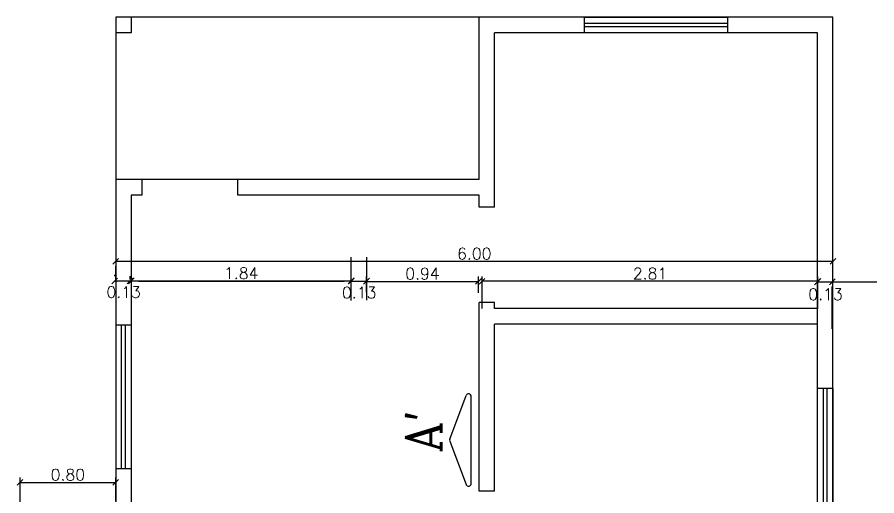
# Model space of a CAD drawing. Extents: x -43 to 70, y -5 to 23.
# Drawn here: x 39.49 to 46.68, y 2.64 to 6.65 of the extents above; entities that cross this region are included whole.
import ezdxf

# ---------------------------------------------------------------- set-up
doc = ezdxf.new("R2010")
doc.units = 0
doc.header["$LTSCALE"] = 20
doc.linetypes.add('DASHED2', pattern=[0.375, 0.25, -0.125])
doc.linetypes.add('HIDDEN2', pattern=[0.1875, 0.125, -0.0625])
doc.layers.get('0').update_dxf_attribs({"color": 5, "linetype": 'CONTINUOUS'})
doc.layers.get('DEFPOINTS').update_dxf_attribs({"linetype": 'CONTINUOUS'})
for name, color, linetype in [('COTAS', 244, 'CONTINUOUS'), ('PROJPAR', 11, 'DASHED2'), ('SETA', 3, 'CONTINUOUS'), ('TEXTO', 1, 'CONTINUOUS')]:
    doc.layers.add(name, color=color, linetype=linetype)
doc.styles.add('ROMANC', font='romanc')
doc.dimstyles.new('ISO-25', dxfattribs={"dimscale": 0.8, "dimtxt": 0.12, "dimasz": 0.06, "dimexe": 0.05, "dimexo": 0.5, "dimgap": 0.02, "dimtad": 1, "dimtoh": 1, "dimzin": 1, "dimtxsty": 'ROMANC', "dimblk1": 'OBLIQUE', "dimblk2": 'OBLIQUE', "dimsah": 1, "dimcen": 0.12, "dimclrd": 244, "dimclre": 244, "dimclrt": 244, "dimazin": 3, "dimtfac": 1, "dimtdec": 4, "dimtmove": 0, "dimatfit": 3, "dimtvp": 1, "dimtolj": 1, "dimtzin": 0})

# ---------------------------------------------------------------- blocks, each defined once
blk = doc.blocks.new('_OBLIQUE')
at = {"color": 0, "linetype": 'BYBLOCK'}
blk.add_line((-0.5, -0.5), (0.5, 0.5), dxfattribs=at)
blk = doc.blocks.new('*D47')
at = {"color": 244, "linetype": 'BYBLOCK'}
for p, q in [((46.314, 4.6045), (40.314, 4.6045)), ((40.314, 4.4324), (40.314, 4.5645)), ((46.314, 4.4324), (46.314, 4.5645))]:
    blk.add_line(p, q, dxfattribs=at)
at = {"layer": 'DEFPOINTS', "color": 0, "linetype": 'BYBLOCK'}
for p in [(40.314, 4.8324), (46.314, 4.8324), (40.314, 4.6045)]:
    blk.add_point(p, dxfattribs=at)
at = {"color": 244, "linetype": 'BYBLOCK', "xscale": 0.048, "yscale": 0.048, "zscale": 0.048, "rotation": 180}
blk.add_blockref('_OBLIQUE', (40.314, 4.6045), dxfattribs=at)
at = {"color": 244, "linetype": 'BYBLOCK', "xscale": 0.048, "yscale": 0.048, "zscale": 0.048}
blk.add_blockref('_OBLIQUE', (46.314, 4.6045), dxfattribs=at)
at = {"color": 244, "linetype": 'BYBLOCK', "insert": (43.314, 4.6685), "char_height": 0.096, "attachment_point": 5, "style": 'ROMANC'}
blk.add_mtext('\\A1;6.00', dxfattribs=at)
blk = doc.blocks.new('*D48')
at = {"color": 244, "linetype": 'BYBLOCK'}
for p, q in [((40.444, 4.4556), (40.444, 4.4812)), ((42.284, 4.4556), (42.284, 4.4812)), ((40.444, 4.4412), (42.284, 4.4412))]:
    blk.add_line(p, q, dxfattribs=at)
at = {"layer": 'DEFPOINTS', "color": 0, "linetype": 'BYBLOCK'}
for p in [(42.284, 4.4412), (40.444, 4.0556), (42.284, 4.0556)]:
    blk.add_point(p, dxfattribs=at)
at = {"color": 244, "linetype": 'BYBLOCK', "xscale": 0.048, "yscale": 0.048, "zscale": 0.048, "rotation": 180}
blk.add_blockref('_OBLIQUE', (40.444, 4.4412), dxfattribs=at)
at = {"color": 244, "linetype": 'BYBLOCK', "xscale": 0.048, "yscale": 0.048, "zscale": 0.048}
blk.add_blockref('_OBLIQUE', (42.284, 4.4412), dxfattribs=at)
at = {"color": 244, "linetype": 'BYBLOCK', "insert": (41.364, 4.5052), "char_height": 0.096, "attachment_point": 5, "style": 'ROMANC'}
blk.add_mtext('\\A1;1.84', dxfattribs=at)
blk = doc.blocks.new('*D59')
at = {"color": 244, "linetype": 'BYBLOCK'}
for p, q in [((39.514, 2.5792), (39.514, 2.7936)), ((39.514, 2.7536), (40.314, 2.7536)), ((40.314, 2.5975), (40.314, 2.7936))]:
    blk.add_line(p, q, dxfattribs=at)
at = {"layer": 'DEFPOINTS', "color": 0, "linetype": 'BYBLOCK'}
for p in [(40.314, 2.7536), (39.514, 2.1792), (40.314, 2.1975)]:
    blk.add_point(p, dxfattribs=at)
at = {"color": 244, "linetype": 'BYBLOCK', "xscale": 0.048, "yscale": 0.048, "zscale": 0.048, "rotation": 180}
blk.add_blockref('_OBLIQUE', (39.514, 2.7536), dxfattribs=at)
at = {"color": 244, "linetype": 'BYBLOCK', "xscale": 0.048, "yscale": 0.048, "zscale": 0.048}
blk.add_blockref('_OBLIQUE', (40.314, 2.7536), dxfattribs=at)
at = {"color": 244, "linetype": 'BYBLOCK', "insert": (39.914, 2.8176), "char_height": 0.096, "attachment_point": 5, "style": 'ROMANC'}
blk.add_mtext('\\A1;0.80', dxfattribs=at)
blk = doc.blocks.new('*D160')
at = {"color": 244, "linetype": 'BYBLOCK'}
for p, q in [((43.3739, 2.0495), (43.3739, 2.319)), ((46.184, 2.049), (46.184, 2.319)), ((46.184, 2.279), (43.3739, 2.279))]:
    blk.add_line(p, q, dxfattribs=at)
at = {"layer": 'DEFPOINTS', "color": 0, "linetype": 'BYBLOCK'}
for p in [(43.3739, 2.279), (43.3739, 1.6495), (46.184, 1.649)]:
    blk.add_point(p, dxfattribs=at)
at = {"color": 244, "linetype": 'BYBLOCK', "xscale": 0.048, "yscale": 0.048, "zscale": 0.048, "rotation": 180}
blk.add_blockref('_OBLIQUE', (43.3739, 2.279), dxfattribs=at)
at = {"color": 244, "linetype": 'BYBLOCK', "xscale": 0.048, "yscale": 0.048, "zscale": 0.048}
blk.add_blockref('_OBLIQUE', (46.184, 2.279), dxfattribs=at)
at = {"color": 244, "linetype": 'BYBLOCK', "insert": (44.779, 2.343), "char_height": 0.096, "attachment_point": 5, "style": 'ROMANC'}
blk.add_mtext('\\A1;2.81', dxfattribs=at)
blk = doc.blocks.new('*D161')
at = {"color": 244, "linetype": 'BYBLOCK'}
for p, q in [((42.414, 2.0482), (42.414, 2.1792)), ((43.3513, 2.043), (43.3513, 2.1792)), ((42.414, 2.1392), (43.3513, 2.1392))]:
    blk.add_line(p, q, dxfattribs=at)
at = {"layer": 'DEFPOINTS', "color": 0, "linetype": 'BYBLOCK'}
for p in [(43.3513, 2.1392), (42.414, 1.6482), (43.3513, 1.643)]:
    blk.add_point(p, dxfattribs=at)
at = {"color": 244, "linetype": 'BYBLOCK', "xscale": 0.048, "yscale": 0.048, "zscale": 0.048, "rotation": 180}
blk.add_blockref('_OBLIQUE', (42.414, 2.1392), dxfattribs=at)
at = {"color": 244, "linetype": 'BYBLOCK', "xscale": 0.048, "yscale": 0.048, "zscale": 0.048}
blk.add_blockref('_OBLIQUE', (43.3513, 2.1392), dxfattribs=at)
at = {"color": 244, "linetype": 'BYBLOCK', "insert": (42.8827, 2.2032), "char_height": 0.096, "attachment_point": 5, "style": 'ROMANC'}
blk.add_mtext('\\A1;0.94', dxfattribs=at)

msp = doc.modelspace()

# ---------------------------------------------------------------- linework, layer by layer
at = {"color": 244, "linetype": 'BYBLOCK'}
for p, q in [((40.305, 4.4908), (40.305, 4.4801)), ((40.435, 4.452), (40.435, 4.4801)), ((40.305, 4.4401), (40.435, 4.4401)), ((40.435, 4.4401), (40.8076, 4.4401)), ((42.2847, 4.4392), (42.414, 4.4392)), ((46.184, 4.433), (46.3085, 4.433)), ((46.184, 4.0344), (46.184, 4.393)), ((46.3085, 4.433), (46.6811, 4.433)), ((46.3085, 4.0386), (46.3085, 4.393))]:
    msp.add_line(p, q, dxfattribs=at)
at = {"layer": 'COTAS', "color": 244, "linetype": 'BYBLOCK'}
for p, q in [((42.284, 4.2771), (42.284, 4.6386)), ((42.414, 4.2801), (42.414, 4.6386)), ((40.504, 4.4386), (42.224, 4.4386))]:
    msp.add_line(p, q, dxfattribs=at)
at = {"layer": 'DEFPOINTS', "color": 0, "linetype": 'BYBLOCK'}
for p in [(40.435, 4.4401), (42.2847, 4.4418), (42.414, 4.4418), (42.414, 4.4392), (46.184, 4.4344), (46.3085, 4.4386), (46.3085, 4.433), (40.305, 4.0908), (40.435, 4.052)]:
    msp.add_point(p, dxfattribs=at)
at = {"layer": 'PROJPAR', "color": 30, "linetype": 'HIDDEN2', "ltscale": 2.5}
for p, q in [((46.314, 6.649), (40.314, 6.649)), ((40.314, 6.649), (40.314, 1.779)), ((40.444, 6.649), (40.444, 6.519)), ((43.354, 5.289), (43.354, 6.649)), ((44.234, 6.649), (44.234, 6.519)), ((44.234, 6.649), (45.434, 6.649)), ((45.434, 6.519), (45.434, 6.649)), ((46.314, 1.779), (46.314, 6.649)), ((44.234, 6.599), (45.434, 6.599)), ((45.434, 6.569), (44.234, 6.569)), ((40.444, 6.519), (40.314, 6.519)), ((46.184, 6.519), (43.484, 6.519)), ((43.484, 5.059), (43.484, 6.519)), ((45.434, 6.519), (44.234, 6.519)), ((46.184, 4.209), (46.184, 6.519)), ((43.354, 5.289), (40.314, 5.289)), ((40.5352, 5.159), (40.5352, 5.289)), ((41.3352, 5.159), (41.3352, 5.289)), ((40.444, 5.159), (40.444, 1.779)), ((40.5352, 5.159), (40.444, 5.159)), ((43.354, 5.159), (41.3352, 5.159)), ((43.354, 5.059), (43.354, 5.159)), ((43.484, 5.059), (43.354, 5.059)), ((43.484, 4.259), (43.354, 4.259)), ((43.354, 2.679), (43.354, 4.259)), ((43.484, 4.209), (43.484, 4.259)), ((46.184, 4.209), (43.484, 4.209)), ((40.444, 4.069), (40.314, 4.069)), ((40.364, 2.869), (40.364, 4.069)), ((40.394, 4.069), (40.394, 2.869)), ((46.184, 4.079), (43.484, 4.079)), ((43.484, 2.679), (43.484, 4.079)), ((46.184, 1.779), (46.184, 4.079)), ((46.184, 2.339), (46.184, 3.539)), ((46.314, 3.539), (46.184, 3.539)), ((46.234, 2.339), (46.234, 3.539)), ((46.264, 3.539), (46.264, 2.339)), ((46.314, 3.539), (46.314, 2.339)), ((40.314, 2.869), (40.444, 2.869)), ((43.484, 2.679), (43.354, 2.679))]:
    msp.add_line(p, q, dxfattribs=at)
at = {"layer": 'SETA', "color": 3, "linetype": 'CONTINUOUS'}
for p, q in [((43.1079, 3.1159), (43.2447, 3.4799)), ((43.2883, 2.7441), (43.2883, 3.4719)), ((43.1079, 3.1001), (43.2447, 2.7362))]:
    msp.add_line(p, q, dxfattribs=at)
for centre, start, end in [((43.2658, 3.4719), 0, 159.39862), ((43.129, 3.108), 159.39862, 200.60138), ((43.129, 3.108), 159.39862, 200.60138), ((43.2658, 2.7441), 200.60138, 0)]:
    msp.add_arc(centre, 0.0225, start, end, dxfattribs=at)

# ---------------------------------------------------------------- block references
at = {"color": 244, "linetype": 'BYBLOCK', "xscale": 0.048, "yscale": 0.048, "zscale": 0.048, "rotation": 180}
for p in [(40.305, 4.4401), (42.2847, 4.4392), (46.184, 4.433)]:
    msp.add_blockref('_OBLIQUE', p, dxfattribs=at)
at = {"color": 244, "linetype": 'BYBLOCK', "xscale": 0.048, "yscale": 0.048, "zscale": 0.048}
for p in [(40.435, 4.4401), (42.414, 4.4392), (46.3085, 4.433)]:
    msp.add_blockref('_OBLIQUE', p, dxfattribs=at)

# ---------------------------------------------------------------- texts
at = {"color": 244, "linetype": 'BYBLOCK', "char_height": 0.096, "attachment_point": 5, "style": 'ROMANC'}
for s, insert in [('\\A1;0.13', (40.3804, 4.3467)), ('\\A1;0.13', (42.3514, 4.3429)), ('\\A1;{0.13}', (46.2519, 4.3287))]:
    msp.add_mtext(s, dxfattribs=dict(at, insert=insert))
at = {"layer": 'SETA', "color": 3, "linetype": 'CONTINUOUS', "style": 'ROMANC'}
msp.add_text("A'", height=0.3, rotation=90, dxfattribs=at).set_placement((43.0357, 3.0016))

# ---------------------------------------------------------------- dimensions: what is measured, and where the dimension line sits
at = {"layer": 'COTAS', "color": 244, "linetype": 'CONTINUOUS'}
for base, p1, p2, picture, middle, set_off in [((43.349, 4.4369), (42.4117, 3.946), (43.349, 3.9407), '*D161', (42.8804, 4.5009), (-0.0023, 2.2977)), ((43.3789, 4.438), (46.189, 3.808), (43.3789, 3.8085), '*D160', (44.784, 4.502), (0.005, 2.159))]:
    dim = msp.add_linear_dim(base=base, p1=p1, p2=p2, dimstyle='ISO-25', dxfattribs=at)
    dim.commit()
    dim.dimension.update_dxf_attribs({"geometry": picture, "text_midpoint": middle, "insert": set_off})
at = {"layer": 'TEXTO', "color": 30, "linetype": 'CONTINUOUS'}
for base, p1, p2, override, picture, middle in [((40.314, 4.6045), (46.314, 4.8324), (40.314, 4.8324), {"dimexe": 0.05, "dimtoh": 0, "dimtxsty": 'ROMANC', "dimblk1": 'OBLIQUE', "dimblk2": 'OBLIQUE', "dimsah": 1}, '*D47', (43.314, 4.6685)), ((42.284, 4.4412), (40.444, 4.0556), (42.284, 4.0556), {"dimexe": 0.05, "dimtoh": 0, "dimtxsty": 'ROMANC', "dimblk1": 'OBLIQUE', "dimblk2": 'OBLIQUE', "dimsah": 1}, '*D48', (41.364, 4.5052)), ((40.314, 2.7536), (39.514, 2.1792), (40.314, 2.1975), {"dimexe": 0.05, "dimexo": 0.5, "dimtoh": 0, "dimtxsty": 'ROMANC', "dimblk1": 'OBLIQUE', "dimblk2": 'OBLIQUE', "dimsah": 1}, '*D59', (39.914, 2.8176))]:
    dim = msp.add_linear_dim(base=base, p1=p1, p2=p2, dimstyle='ISO-25', override=override, dxfattribs=at)
    dim.commit()
    dim.dimension.update_dxf_attribs({"geometry": picture, "text_midpoint": middle})

doc.saveas('drawing.dxf')
